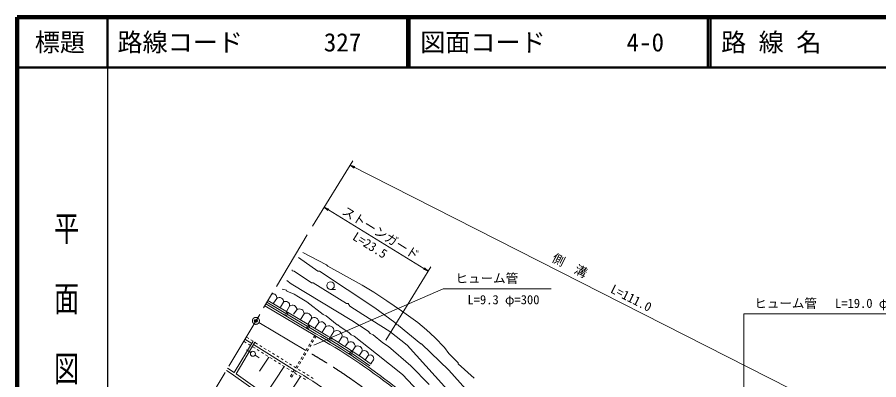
# Model space of a CAD drawing. Units: millimetres, scale not verified. Extents: x 40000 to 680000, y 20000 to 380000.
# Drawn here: x 40000 to 211822, y 307669 to 380000 of the extents above; entities that cross this region are included whole.
import ezdxf
from ezdxf.enums import TextEntityAlignment as Align

# ---------------------------------------------------------------- set-up
doc = ezdxf.new("R2010")
doc.units = ezdxf.units.MM
doc.header["$LTSCALE"] = 1000
doc.header["$PDMODE"] = 32
doc.header["$PDSIZE"] = 500
doc.linetypes.add('CHAIN', pattern=[18.5, 12, -1.5, 3.5, -1.5])
for name, color, linetype, lineweight in [('M-BGD', 7, 'Continuous', 13), ('M-BMK', 2, 'CHAIN', 13), ('M-STR-HTXT', 7, 'Continuous', 13), ('M-TTL', 2, 'Continuous', 140), ('M-TTL-BAND', 7, 'Continuous', 25), ('M-TTL-LINE', 7, 'Continuous', 50)]:
    doc.layers.add(name, color=color, linetype=linetype, lineweight=lineweight)
doc.layers.add('M-OTRS', color=6, linetype='Continuous')
doc.layers.add('M-TTL-TXT', color=7, linetype='Continuous')
doc.styles.add('@ＭＳ ゴシック', font='')
doc.styles.add('ＭＳ ゴシック', font='')
doc.styles.get('@ＭＳ ゴシック').set_extended_font_data('@MS Gothic')
doc.styles.get('ＭＳ ゴシック').set_extended_font_data('MS Gothic')

# ---------------------------------------------------------------- blocks, each defined once
blk = doc.blocks.new('広葉樹林')
at = {"color": 7, "linetype": 'Continuous', "lineweight": 13}
blk.add_line((0, -0.75), (1, -0.75), dxfattribs=at)
blk.add_circle((0, 0), 0.75, dxfattribs=at)
blk = doc.blocks.new('open_arrow')
at = {"color": 0, "linetype": 'Continuous', "lineweight": -2}
blk.add_lwpolyline([(7.5, 1.25), (0, 0), (7.5, -1.25)], dxfattribs=at)

msp = doc.modelspace()

# ---------------------------------------------------------------- linework, layer by layer
at = {"layer": 'M-BGD', "linetype": 'CHAIN'}
msp.add_line((97828, 336607), (67122, 285060), dxfattribs=at)
at = {"layer": 'M-BGD'}
for p, q in [((89800, 323131), (99947, 317076)), ((99925, 317549), (90005, 323474)), ((91765, 323900), (91124, 322922)), ((93114, 323158), (92507, 322180)), ((113691, 323399), (116655, 321451)), ((99321, 316512), (89391, 322443)), ((99523, 316858), (89596, 322787)), ((94328, 322383), (93755, 321438)), ((95745, 321607), (95104, 320730)), ((111321, 322044), (115300, 319081)), ((93380, 320703), (93810, 320447)), ((93637, 321133), (94066, 320877)), ((97195, 320797), (96520, 319718)), ((98679, 319887), (98038, 318841)), ((108950, 320689), (114284, 317303)), ((97674, 318141), (98104, 317885)), ((97930, 318571), (98360, 318315)), ((100129, 319077), (99421, 318032)), ((101512, 318200), (100838, 317188)), ((115300, 319081), (115808, 318573)), ((86181, 315898), (85757, 316163)), ((99341, 316501), (99105, 316104)), ((99601, 316353), (99363, 315951)), ((99947, 317076), (103719, 314841)), ((103165, 317323), (102457, 316244)), ((104750, 316177), (104143, 315266)), ((83296, 309090), (87029, 315369)), ((83635, 308836), (87386, 315146)), ((85245, 315303), (85167, 315352)), ((85670, 315038), (85245, 315303)), ((86774, 314939), (85422, 315782)), ((86518, 314509), (86094, 314773)), ((87029, 315369), (86605, 315633)), ((95315, 309609), (87131, 314716)), ((87515, 315065), (87386, 315146)), ((87939, 314801), (87515, 315065)), ((88788, 314271), (88364, 314536)), ((98339, 314814), (98084, 314384)), ((98597, 314661), (98342, 314231)), ((98850, 315674), (98594, 315244)), ((99108, 315521), (98852, 315091)), ((101972, 315586), (102403, 315331)), ((102227, 316016), (102657, 315761)), ((103719, 314841), (106834, 312862)), ((105931, 315064), (105492, 314423)), ((86579, 313119), (85735, 313655)), ((86996, 314210), (86875, 314286)), ((87420, 313946), (86996, 314210)), ((88269, 313416), (87844, 313681)), ((89117, 312887), (88693, 313152)), ((89636, 313742), (89212, 314006)), ((90485, 313212), (90060, 313477)), ((91333, 312683), (90909, 312948)), ((97319, 313094), (97064, 312664)), ((97577, 312941), (97322, 312511)), ((97829, 313954), (97574, 313524)), ((98087, 313801), (97832, 313371)), ((106217, 312958), (106639, 312690)), ((106485, 313380), (106907, 313112)), ((106834, 312862), (110346, 310477)), ((107381, 314254), (106875, 313411)), ((108798, 313377), (108292, 312601)), ((87422, 312582), (88266, 312045)), ((90206, 312207), (88343, 309362)), ((89965, 312358), (89541, 312622)), ((90814, 311828), (90390, 312093)), ((91662, 311299), (91238, 311564)), ((92181, 312154), (91757, 312418)), ((92511, 310770), (92086, 311034)), ((93030, 311624), (92606, 311889)), ((93878, 311095), (93454, 311360)), ((96298, 311374), (96043, 310944)), ((96556, 311221), (96301, 310791)), ((96808, 312234), (96553, 311804)), ((97066, 312081), (96811, 311651)), ((110012, 312534), (109439, 311691)), ((111058, 311657), (110619, 310982)), ((82685, 308896), (81709, 309547)), ((83296, 309090), (81965, 309977)), ((93236, 310317), (89529, 304657)), ((93359, 310240), (92935, 310505)), ((94207, 309711), (93783, 309975)), ((94727, 310565), (94302, 310830)), ((95056, 309181), (94632, 309446)), ((95278, 309654), (95022, 309224)), ((95575, 310036), (95151, 310301)), ((95536, 309501), (95280, 309071)), ((95788, 310514), (95533, 310084)), ((96046, 310361), (95791, 309931)), ((82685, 308896), (89586, 304003)), ((83635, 308836), (89886, 304404)), ((96501, 308312), (94369, 305056)), ((94767, 308794), (94512, 308364)), ((94512, 308364), (94770, 308211)), ((95025, 308641), (94770, 308211))]:
    msp.add_line(p, q, dxfattribs=at)
for points in [[(96081, 332035), (99975, 329325), (100314, 329325), (111321, 322044)], [(96927, 333051), (101669, 330595), (101923, 330341), (108781, 326531), (111151, 325177), (113691, 323399)], [(94811, 329579), (94811, 329410), (95234, 329325), (98705, 327039), (99044, 327039), (105648, 322891), (105987, 322891)], [(93795, 327463), (94641, 326785), (106749, 319504)], [(92863, 325769), (93710, 325515), (93795, 325346), (95234, 324753), (96081, 324245), (97774, 323229), (100991, 320689), (101584, 320435), (103785, 318657), (103955, 318657), (104378, 318234)], [(108950, 320689), (106325, 322383), (105987, 322891)], [(116655, 321451), (119872, 319081), (121650, 317641), (123259, 316117), (125206, 314085), (126053, 312900), (127915, 311037), (127915, 310868), (131133, 307989)], [(104378, 318234), (106156, 317133), (106579, 316625), (107172, 316371), (111659, 312815)], [(106749, 319504), (109966, 317387), (110389, 316879), (110982, 316625), (112929, 315017)], [(116062, 318657), (116062, 318488), (120465, 314847), (120634, 314847), (126053, 309598), (131133, 303925), (133927, 301216), (137906, 298168), (139176, 297406), (140869, 296644), (142986, 295882), (144933, 295459), (146627, 295289), (148828, 295289), (150691, 295459), (151791, 295628), (154839, 297152)], [(114284, 317303), (117755, 314593), (127069, 304264), (130455, 300793), (132318, 299015), (134689, 297152), (136128, 296136), (140954, 293850), (143748, 293088), (145441, 292834), (146203, 292749), (150437, 292749), (153823, 293681), (155601, 294612), (157633, 296644)], [(112929, 315017), (114030, 314339), (118517, 310445), (122158, 306719)], [(111659, 312815), (116824, 308751), (122243, 302994), (129270, 296221), (132826, 293342), (133927, 292580), (139437, 289940)]]:
    msp.add_lwpolyline(points, dxfattribs=at)
msp.add_circle((87001, 312850), 500, dxfattribs=at)
for centre, radius, start, end in [((90962, 324021), 812, 351.43489, 101.16972), ((92285, 323248), 834, 353.80907, 128.56934), ((93559, 322518), 780, 350.04581, 124.80608), ((94875, 321700), 875, 353.91391, 128.67418), ((96301, 320900), 900, 353.45225, 128.21252), ((97747, 320033), 943, 351.08507, 125.84534), ((99236, 319180), 900, 353.45225, 128.21252), ((100638, 318351), 887, 350.23919, 124.99946), ((102156, 317418), 1013, 354.6689, 129.42917), ((35507, 204034), 129320, 43.74585, 60.4316), ((35507, 204034), 129720, 43.75496, 60.42963), ((35507, 204034), 130520, 54.88927, 60.4257), ((103719, 316420), 1060, 346.73773, 121.498), ((105109, 315374), 879, 339.30455, 114.06482), ((106487, 314357), 900, 353.45225, 128.21252), ((107907, 313520), 902, 350.86038, 125.62065), ((109229, 312703), 801, 347.84203, 122.6023), ((110352, 311878), 739, 342.63298, 117.39325), ((37621, 212023), 113365, 42.24635, 59.4078), ((37621, 212023), 113865, 58.86635, 59.11795), ((37621, 212023), 112865, 58.98389, 59.23772), ((37621, 212023), 112865, 58.47625, 58.73007), ((37621, 212023), 113865, 58.36316, 58.61476), ((37621, 212023), 112865, 57.9686, 58.22242), ((37621, 212023), 113865, 57.85997, 58.11157), ((37621, 212023), 113865, 57.35679, 57.60838)]:
    msp.add_arc(centre, radius, start, end, dxfattribs=at)
at = {"layer": 'M-BMK'}
msp.add_line((97566, 313484), (88194, 319066), dxfattribs=at)
msp.add_circle((87593, 319425), 700, dxfattribs=at)
msp.add_arc((43689, 217696), 109900, 41.42015, 60.64391, dxfattribs=at)
at = {"layer": 'M-OTRS'}
msp.add_point((87593, 319425), dxfattribs=at)
at = {"layer": 'M-STR-HTXT'}
for p, q in [((98877, 338310), (106917, 351366)), ((106393, 350514), (199369, 303287)), ((101213, 342103), (121956, 329329)), ((113493, 315586), (122481, 330180))]:
    msp.add_line(p, q, dxfattribs=at)
for points in [[(99125, 314561), (124950, 325789), (146492, 325789)], [(184920, 274761), (184920, 320800), (221487, 320800)]]:
    msp.add_lwpolyline(points, dxfattribs=at)
at = {"layer": 'M-TTL'}
for p, q in [((40000, 380000), (40000, 20000)), ((680000, 380000), (40000, 380000))]:
    msp.add_line(p, q, dxfattribs=at)
at = {"layer": 'M-TTL-BAND'}
msp.add_line((58000, 370000), (58000, 20000), dxfattribs=at)
at = {"layer": 'M-TTL-LINE'}
for p, q in [((58000, 380000), (58000, 370000)), ((117750, 380000), (117750, 370000)), ((118250, 380000), (118250, 370000)), ((177750, 380000), (177750, 370000)), ((178250, 380000), (178250, 370000)), ((40000, 370000), (680000, 370000))]:
    msp.add_line(p, q, dxfattribs=at)

# ---------------------------------------------------------------- block references
at = {"layer": 'M-BGD', "xscale": 1000, "yscale": 1000, "rotation": 359.947}
msp.add_blockref('広葉樹林', (102490, 326451), dxfattribs=at)
at = {"layer": 'M-STR-HTXT', "xscale": 133, "yscale": 133}
for p, rotation in [((106393, 350514), 333.1), ((101213, 342103), 328.4), ((121956, 329329), 148.4)]:
    msp.add_blockref('open_arrow', p, dxfattribs=dict(at, rotation=rotation))
at = {"layer": 'M-STR-HTXT', "rotation": 23.5}
msp.add_blockref('open_arrow', (99125, 314561), dxfattribs=at)

# ---------------------------------------------------------------- texts
at = {"layer": 'M-STR-HTXT', "style": 'ＭＳ ゴシック'}
for s, rotation, p in [('ストーンガード', 328, (119156, 331093)), ('L=23.5', 328, (112762, 331303)), ('側\u3000溝', 333, (152868, 327471)), ('L=111.0', 333, (165685, 320692))]:
    msp.add_text(s, height=1833, rotation=rotation, dxfattribs=at).set_placement(p, align=Align.BOTTOM_RIGHT)
for p in [(133655, 326451), (193246, 321464)]:
    msp.add_text('ヒューム管', height=1833, dxfattribs=at).set_placement(p, align=Align.BOTTOM_CENTER)
for s, p in [('L=9.3 φ=300', (144158, 322186)), ('L=19.0 φ=500', (218714, 321464))]:
    msp.add_text(s, height=1833, dxfattribs=at).set_placement(p, align=Align.BOTTOM_RIGHT)
at = {"layer": 'M-TTL-BAND', "style": '@ＭＳ ゴシック', "width": 1.4}
msp.add_text('平  面  図', height=3666, rotation=270, dxfattribs=at).set_placement((49777, 306475), align=Align.MIDDLE_RIGHT)
at = {"layer": 'M-TTL-TXT', "style": 'ＭＳ ゴシック'}
msp.add_text('標題', height=3666, dxfattribs=at).set_placement((48500, 375000), align=Align.MIDDLE_CENTER)
for s, p in [('路線コード', (60000, 375000)), ('327', (101142, 375000)), ('図面コード', (120380, 375000)), ('4-0', (161521, 375000)), ('路 線 名', (180380, 375000))]:
    msp.add_text(s, height=3666, dxfattribs=at).set_placement(p, align=Align.MIDDLE_LEFT)

doc.saveas('drawing.dxf')
